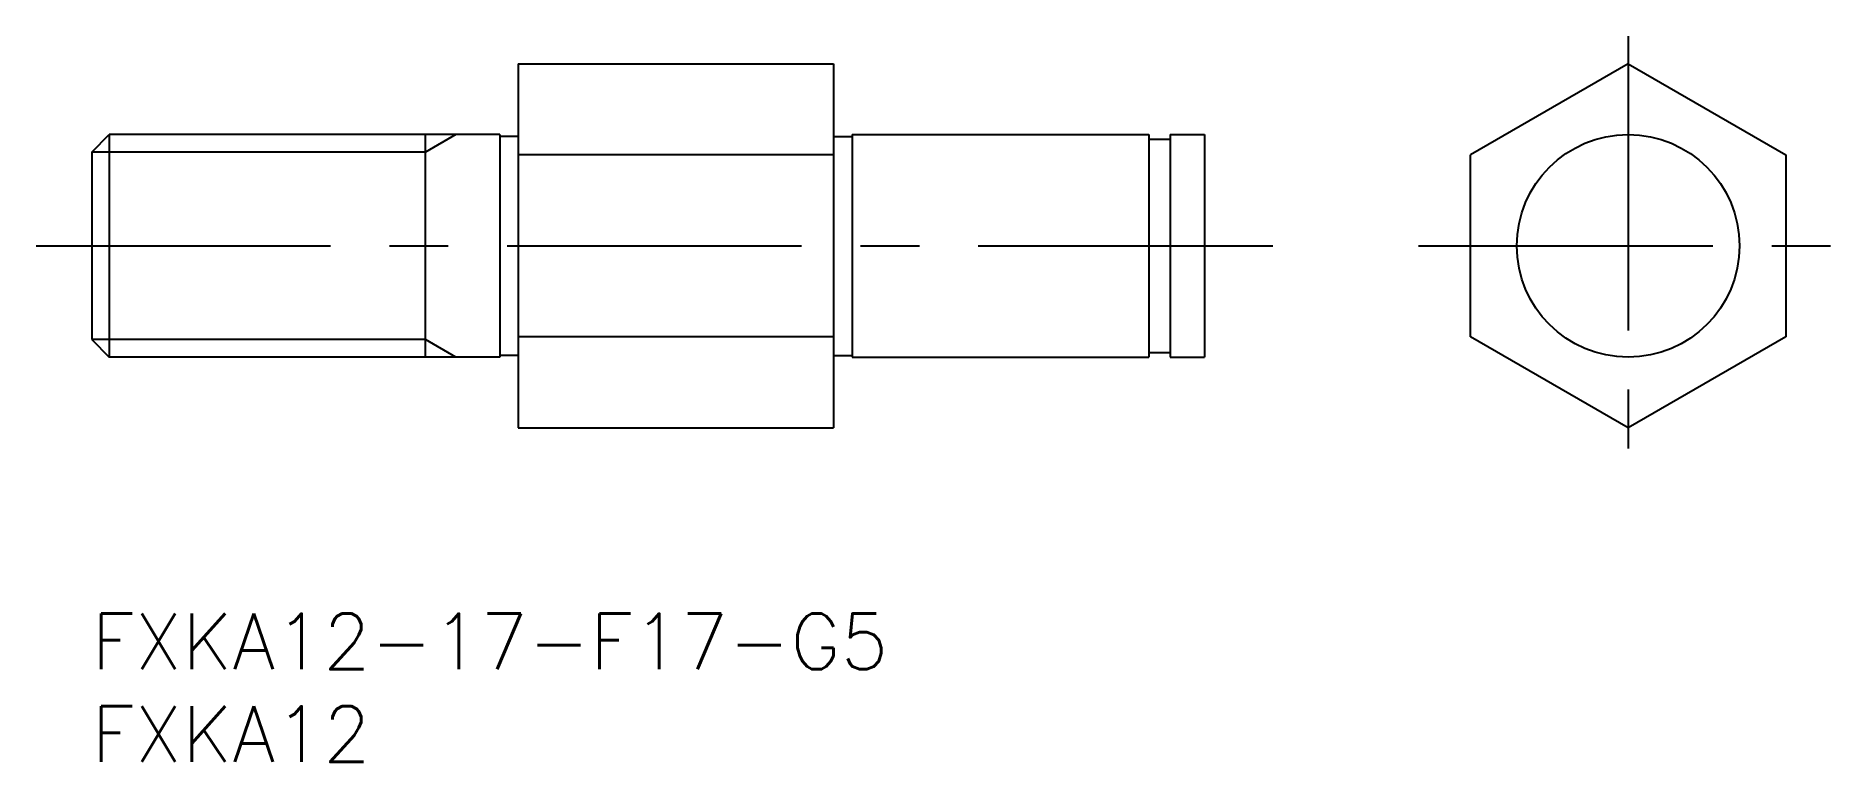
# Model space of a CAD drawing. Extents: x -3 to 94.1, y -8 to 31.1.
import ezdxf

# ---------------------------------------------------------------- set-up
doc = ezdxf.new("R2010")
doc.units = 0
doc.header["$LTSCALE"] = 0.5
doc.linetypes.add('CENTER', pattern=[50.8, 31.75, -6.35, 6.35, -6.35])
for name, color, linetype in [('MSM_CENTER', 1, 'CENTER'), ('MSM_CONTINUOUS', 7, 'CONTINUOUS'), ('MSM_NARROW', 5, 'CONTINUOUS'), ('MSM_PART_NUMBER', 7, 'CONTINUOUS')]:
    doc.layers.add(name, color=color, linetype=linetype)
doc.styles.get("Standard").update_dxf_attribs({"font": 'txt.shx', "height": 3, "bigfont": 'bigfont.shx'})

# ---------------------------------------------------------------- blocks, each defined once
blk = doc.blocks.new('*U9')
at = {"layer": 'MSM_PART_NUMBER'}
blk.add_text('FXKA12-17-F17-G5', height=3, dxfattribs=at).set_placement((0, -3))
blk = doc.blocks.new('*U10')
at = {"layer": 'MSM_PART_NUMBER'}
blk.add_text('FXKA12', height=3, dxfattribs=at).set_placement((0, -8))

msp = doc.modelspace()

# ---------------------------------------------------------------- linework, layer by layer
at = {"layer": 'MSM_CENTER'}
for p, q in [((82.835, 31.126), (82.835, 8.504)), ((-3, 19.815), (63.877, 19.815)), ((71.524, 19.815), (94.146, 19.815))]:
    msp.add_line(p, q, dxfattribs=at)
at = {"layer": 'MSM_CONTINUOUS'}
for p, q in [((23, 29.63), (23, 10)), ((23, 29.63), (40, 29.63)), ((40, 29.63), (40, 10)), ((82.835, 29.63), (74.335, 24.722)), ((82.835, 29.63), (91.335, 24.722)), ((0, 24.868), (0.947, 25.815)), ((0.947, 25.815), (0.947, 13.815)), ((22, 25.815), (0.947, 25.815)), ((18, 13.815), (18, 25.815)), ((22, 25.815), (22, 13.815)), ((23, 25.715), (22, 25.715)), ((40, 25.715), (41, 25.715)), ((41, 25.815), (57, 25.815)), ((41, 25.815), (41, 13.815)), ((57, 25.815), (57, 13.815)), ((57, 25.565), (58.15, 25.565)), ((58.15, 25.815), (60, 25.815)), ((58.15, 25.815), (58.15, 13.815)), ((60, 25.815), (60, 13.815)), ((0, 24.868), (0, 14.762)), ((40, 24.722), (23, 24.722)), ((74.335, 14.907), (74.335, 24.722)), ((91.335, 24.722), (91.335, 14.907)), ((0, 14.762), (0.947, 13.815)), ((40, 14.907), (23, 14.907)), ((82.835, 10), (74.335, 14.907)), ((91.335, 14.907), (82.835, 10)), ((22, 13.815), (0.947, 13.815)), ((23, 13.915), (22, 13.915)), ((40, 13.915), (41, 13.915)), ((41, 13.815), (57, 13.815)), ((57, 14.065), (58.15, 14.065)), ((58.15, 13.815), (60, 13.815)), ((23, 10), (40, 10))]:
    msp.add_line(p, q, dxfattribs=at)
msp.add_circle((82.835, 19.815), 6, dxfattribs=at)
at = {"layer": 'MSM_NARROW'}
for p, q in [((19.64, 25.815), (18, 24.868)), ((18, 24.868), (0, 24.868)), ((18, 14.762), (0, 14.762)), ((19.64, 13.815), (18, 14.762))]:
    msp.add_line(p, q, dxfattribs=at)

# ---------------------------------------------------------------- block references
at = {"layer": 'MSM_CONTINUOUS'}
for name in ['*U9', '*U10']:
    msp.add_blockref(name, (0, 0), dxfattribs=at)

doc.saveas('drawing.dxf')
